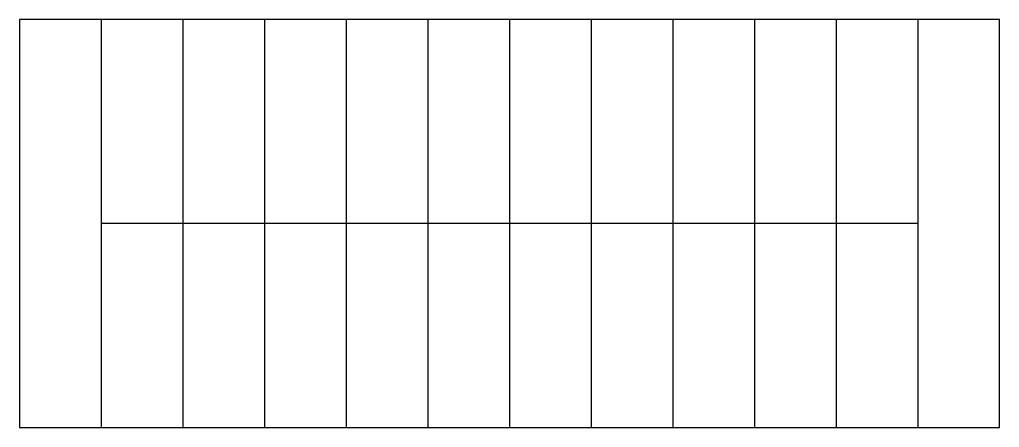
# Model space of a CAD drawing. Header units: millimetres. Extents: x -65.272 to -64.672, y 49.48 to 49.73.
import ezdxf

# ---------------------------------------------------------------- set-up
doc = ezdxf.new("R2010")
doc.units = ezdxf.units.MM
doc.header["$LTSCALE"] = 10
doc.layers.add('Inc_símbolos', color=2, linetype='Continuous')

msp = doc.modelspace()

# ---------------------------------------------------------------- linework, layer by layer
at = {"layer": 'Inc_símbolos', "color": 3}
for p, q in [((-65.22184, 49.72962), (-65.22184, 49.47962)), ((-64.72184, 49.72962), (-64.72184, 49.47962))]:
    msp.add_line(p, q, dxfattribs=at)
at = {"layer": 'Inc_símbolos', "color": 1}
for p, q in [((-65.17184, 49.72962), (-65.17184, 49.47962)), ((-65.12184, 49.72962), (-65.12184, 49.47962)), ((-65.07184, 49.72962), (-65.07184, 49.47962)), ((-65.02184, 49.72962), (-65.02184, 49.47962)), ((-64.97184, 49.72962), (-64.97184, 49.47962)), ((-64.92184, 49.72962), (-64.92184, 49.47962)), ((-64.87184, 49.72962), (-64.87184, 49.47962)), ((-64.82184, 49.72962), (-64.82184, 49.47962)), ((-64.77184, 49.72962), (-64.77184, 49.47962)), ((-64.72184, 49.60462), (-65.22184, 49.60462))]:
    msp.add_line(p, q, dxfattribs=at)
at = {"layer": 'Inc_símbolos', "color": 3}
msp.add_lwpolyline([(-65.27184, 49.47962), (-64.67184, 49.47962), (-64.67184, 49.72962), (-65.27184, 49.72962)], close=True, dxfattribs=at)

doc.saveas('drawing.dxf')
